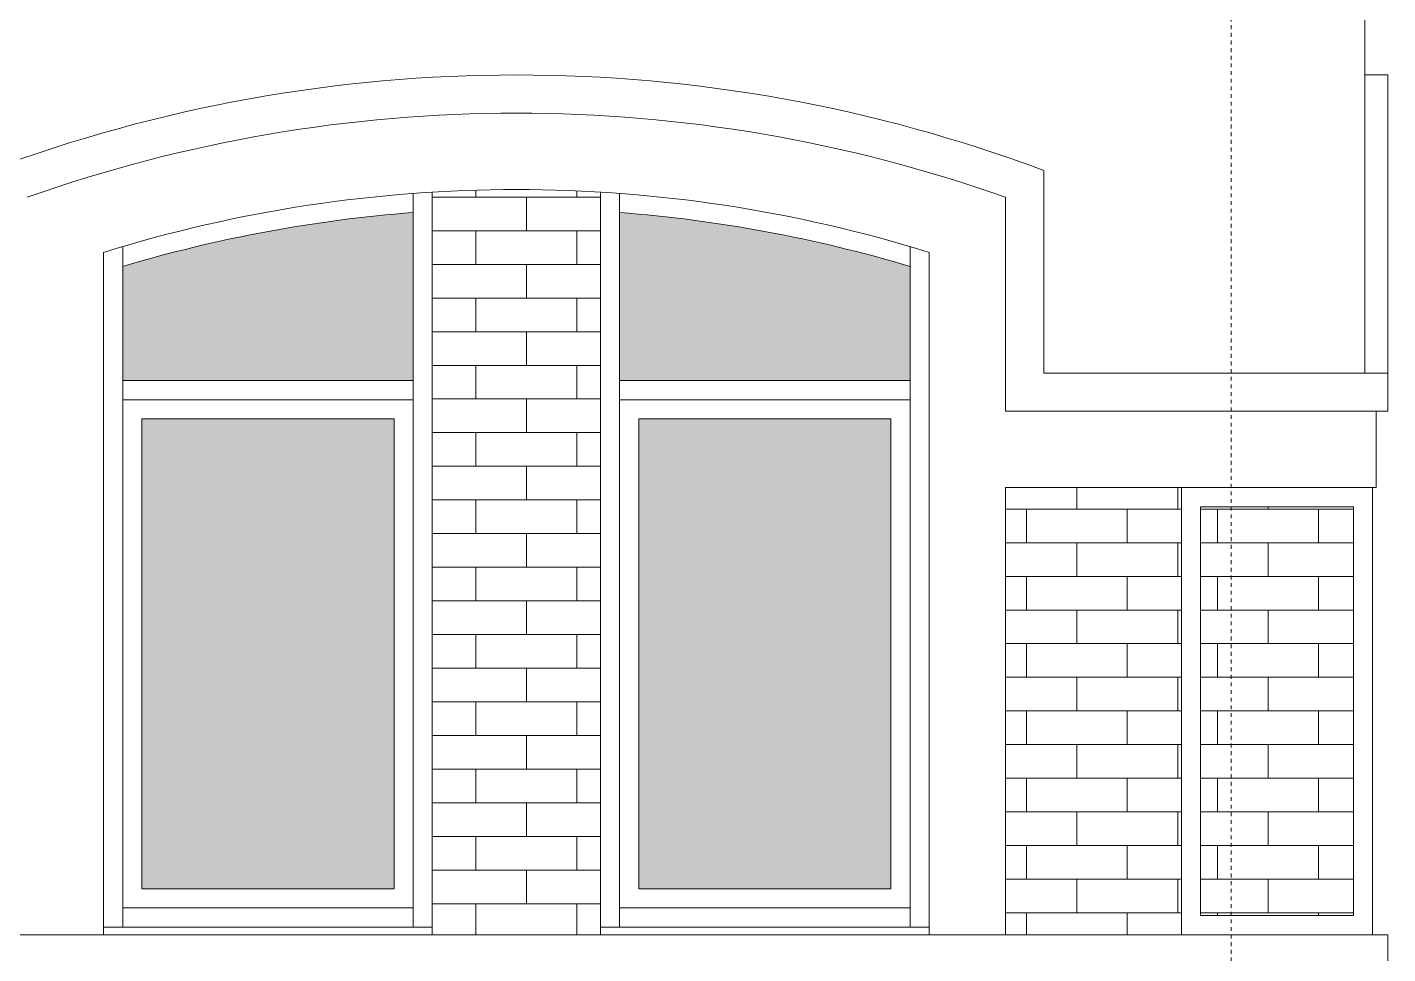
# Model space of a CAD drawing. Header units: millimetres. Extents: x 54 to 1314, y 20 to 614.
# Drawn here: x 630.11 to 665.71, y 195.12 to 219.37 of the extents above; entities that cross this region are included whole.
import ezdxf

# ---------------------------------------------------------------- set-up
doc = ezdxf.new("R2010")
doc.units = ezdxf.units.MM
doc.linetypes.add('CENTER2', pattern=[1.125, 0.75, -0.125, 0.125, -0.125])
for name, color, linetype, lineweight in [('A_ОКНА', 4, 'Continuous', 13), ('A_ФАСАД', 30, 'Continuous', 15), ('А_КИРПИЧ ОБЛИЦ.', 250, 'Continuous', 30), ('А_ОБЛИЦОВКА КАМЕНЬ', 211, 'Continuous', 20), ('А_ОКНА', 4, 'Continuous', 13), ('А_ШТРИХ.ОКОН', 140, 'Continuous', 9), ('А_ШТУКАТУРКА ФАСАД', 7, 'Continuous', 15), ('ОСИ', 40, 'CENTER2', 18)]:
    doc.layers.add(name, color=color, linetype=linetype, lineweight=lineweight)

msp = doc.modelspace()

# ---------------------------------------------------------------- hatches: boundary and pattern name
at = {"layer": 'А_КИРПИЧ ОБЛИЦ.', "lineweight": 9}
h = msp.add_hatch(dxfattribs=at)
h.set_pattern_fill('AR-BRSTD', color=41, scale=0.013, style=0)
h.set_pattern_definition([(0, (639.2092726818091, 183.2200142018169), (0, 0.8806434000000001), []), (90, (639.2092726818091, 183.2200142018169), (-1.3208, 0.8806434000000001), [0.8806434000000001, -0.8806434000000001])])
edge = h.paths.add_edge_path()
edge.add_arc((642.9092623918705, 180.8848740726658), 34.23192330107856, 446.3152060868438, 453.6847788712666)
edge.add_line((640.709272499852, 215.0460306304572), (640.7092724999102, 195.6200142019129))
edge.add_line((640.7092724999102, 195.6200142019129), (645.1092612522343, 195.6200142019129))
edge.add_line((645.1092612522343, 195.6200142019129), (645.1092612522343, 215.0460300528916))
h = msp.add_hatch(dxfattribs=at)
h.set_pattern_fill('AR-BRSTD', color=41, scale=0.013, style=0)
h.set_pattern_definition([(0, (653.6092659360302, 181.2200142017805), (0, 0.8806434000000001), []), (90, (653.6092659360302, 181.2200142017805), (-1.3208, 0.8806434000000001), [0.8806434000000001, -0.8806434000000001])])
h.paths.add_polyline_path([(655.7092657550975, 195.6200142018838), (655.7092657550975, 207.3200140804815), (660.3092682120778, 207.3200140805034), (660.3092682120778, 195.6200142019056)])
h = msp.add_hatch(dxfattribs=at)
h.set_pattern_fill('AR-BRSTD', color=41, scale=0.013, style=0)
h.set_pattern_definition([(0, (785.4092657655283, 181.220014210046), (0, 0.8806434000000001), []), (90, (785.4092657655283, 181.220014210046), (-1.3208, 0.8806434000000001), [0.8806434000000001, -0.8806434000000001])])
h.paths.add_polyline_path([(664.8092684136509, 196.1200141977874), (664.8092684136509, 206.8200140763488), (660.8092682120778, 206.8200140681124), (660.8092682120778, 196.1200141895511)])
at = {"layer": 'А_ШТРИХ.ОКОН', "ltscale": 100}
h = msp.add_hatch(color=256, dxfattribs=at)
h.set_gradient(color1=(116, 208, 231), one_color=1, tint=1, name='INVCURVED')
h.paths.add_polyline_path([(633.1092679613075, 209.1200142087669), (633.1092679613075, 196.8200142005348), (639.7092679534844, 196.8200142005348), (639.7092679534844, 209.1200142087741)])
edge = h.paths.add_edge_path()
edge.add_line((632.6092679534495, 210.1200142087741), (640.2092679534844, 210.1200142087741))
edge.add_line((640.2092679534844, 210.1200142087741), (640.2092679534844, 214.5181618577385))
edge.add_arc((642.9092668539533, 178.782020279677), 35.83799393032191, 94.32070112492939, 106.7026278093792)
edge.add_line((632.6092679534495, 213.1079846739863), (632.6092679534495, 210.1200142087741))
h = msp.add_hatch(color=256, dxfattribs=at)
h.set_gradient(color1=(116, 208, 231), one_color=1, tint=1, name='INVCURVED')
h.paths.add_polyline_path([(652.7092657472976, 209.1200142087669), (652.7092657472976, 196.8200142005348), (646.1092657551208, 196.8200142005348), (646.1092657551208, 209.1200142087741)])
edge = h.paths.add_edge_path()
edge.add_line((653.2092657551557, 210.1200142087741), (645.6092657551208, 210.1200142087741))
edge.add_line((645.6092657551208, 210.1200142087741), (645.6092657551208, 214.5181618577385))
edge.add_arc((642.9092668546518, 178.782020279677), 35.83799393032191, 433.2973721906209, 445.67929887507063, ccw=False)
edge.add_line((653.2092657551557, 213.1079846739863), (653.2092657551557, 210.1200142087741))

# ---------------------------------------------------------------- linework, layer by layer
at = {"layer": 'A_ОКНА'}
for p, q in [((640.2092679971402, 215.0195672311143), (640.2092679971984, 195.8200142018809)), ((645.6092657551208, 215.0195672278619), (645.6092657551208, 195.8200142018736)), ((632.609267997047, 213.6296862909417), (632.6092679971052, 195.8200142018809)), ((653.2092657551557, 213.6296862780487), (653.2092657551557, 195.8200142018736)), ((640.2092679971984, 196.3200142018809), (632.6092679971052, 196.3200142018809)), ((653.2092657551557, 196.3200142018736), (645.6092657551208, 196.3200142018736))]:
    msp.add_line(p, q, dxfattribs=at)
for points in [[(632.6092679534495, 210.1200142087741), (640.2092679534844, 210.1200142087741), (640.2092679534844, 214.5181618577385, 0.05407897340576712), (632.6092679534495, 213.1079846739863)], [(653.2092657551557, 210.1200142087741), (645.6092657551208, 210.1200142087741), (645.6092657551208, 214.5181618577385, -0.05407897340576712), (653.2092657551557, 213.1079846739863)]]:
    msp.add_lwpolyline(points, format="xyb", close=True, dxfattribs=at)
for points in [[(633.1092635022515, 209.1200142087669), (633.1092635022515, 196.8200142005348), (639.7092634944283, 196.8200142005348), (639.7092634944283, 209.1200142087741)], [(652.7092657472976, 209.1200142087669), (652.7092657472976, 196.8200142005348), (646.1092657551208, 196.8200142005348), (646.1092657551208, 209.1200142087741)]]:
    msp.add_lwpolyline(points, close=True, dxfattribs=at)
at = {"layer": 'A_ФАСАД'}
for p, q in [((640.7092679972566, 195.6200142019347), (640.7092679972566, 215.0533561789175)), ((645.1092612522343, 195.6200142019347), (645.1092612522343, 215.0533564493721))]:
    msp.add_line(p, q, dxfattribs=at)
at = {"layer": 'А_ОБЛИЦОВКА КАМЕНЬ'}
for p, q in [((640.7092679969655, 195.8200142018736), (632.1092679971634, 195.8200142018882)), ((653.7092657549811, 195.8200142018663), (645.1092657551208, 195.8200142018809))]:
    msp.add_line(p, q, dxfattribs=at)
at = {"layer": 'А_ОКНА'}
for p, q in [((640.2092634944283, 210.120014208796), (632.6092635022515, 210.1200142087741)), ((645.6092657551208, 210.120014208796), (653.2092657472976, 210.1200142087741)), ((640.2092634944283, 209.6200142088032), (632.6092635022515, 209.6200142087741)), ((645.6092657551208, 209.6200142088032), (653.2092657472976, 209.6200142087741))]:
    msp.add_line(p, q, dxfattribs=at)
at = {"layer": 'А_ШТУКАТУРКА ФАСАД', "color": 7}
for p, q in [((665.1092684136393, 220.6200142018256), (665.1092684136393, 210.3200140805034)), ((665.7092684137324, 218.1200142100984), (665.1092682062454, 218.1200142100984)), ((665.7092684136742, 218.1200142101056), (665.709268413616, 209.3200140805106)), ((656.7092657550975, 215.6200142264038), (656.7092657550975, 210.3200140804961)), ((655.7092657550975, 214.9201138480471), (655.7092657550975, 209.3200140805034)), ((632.1092679971634, 213.4779829782105), (632.1092679971634, 195.6200142019347)), ((653.7092657550975, 213.4779829646191), (653.7092657550975, 195.6200142019347)), ((656.7092657550975, 210.3200140804961), (665.709268413616, 210.3200140804888)), ((665.709268413616, 209.3200140805034), (655.7092657550975, 209.3200140805034)), ((665.4092684136276, 209.3200140805106), (665.4092684136276, 207.3200140804961)), ((665.4092684136276, 207.3200140804961), (655.7092657550975, 207.3200140804961)), ((655.7092657550975, 207.3200140804961), (655.7092657550975, 195.6200142019347))]:
    msp.add_line(p, q, dxfattribs=at)
for points in [[(660.3092682120778, 207.3200140722743), (665.3092684136509, 207.3200140722743), (665.3092684136509, 195.6200141937129), (660.3092682120778, 195.6200141937129)], [(660.8092682120778, 206.8200140722743), (664.8092684136509, 206.8200140722743), (664.8092684136509, 196.1200141937129), (660.8092682120778, 196.1200141937129)], [(622.7092683946985, 194.6200142018984), (665.7092683949895, 194.620014201942), (665.7092683949895, 195.6200142019347), (622.7092683946985, 195.6200142018911)]]:
    msp.add_lwpolyline(points, close=True, dxfattribs=at)
for radius, start, end in [(39.33799393226555, 69.46338681449096, 110.5366131285195), (38.33799393227282, 70.49601491226198, 109.5039850169308), (36.33799393226555, 72.70992080310134, 107.2900791200283)]:
    msp.add_arc((642.9092668543026, 178.7820202778144), radius, start, end, dxfattribs=at)
at = {"layer": 'ОСИ', "ltscale": 0.01}
msp.add_line((661.6092682021708, 227.8200142018372), (661.6092682021708, 136.603705401712), dxfattribs=at)

doc.saveas('drawing.dxf')
